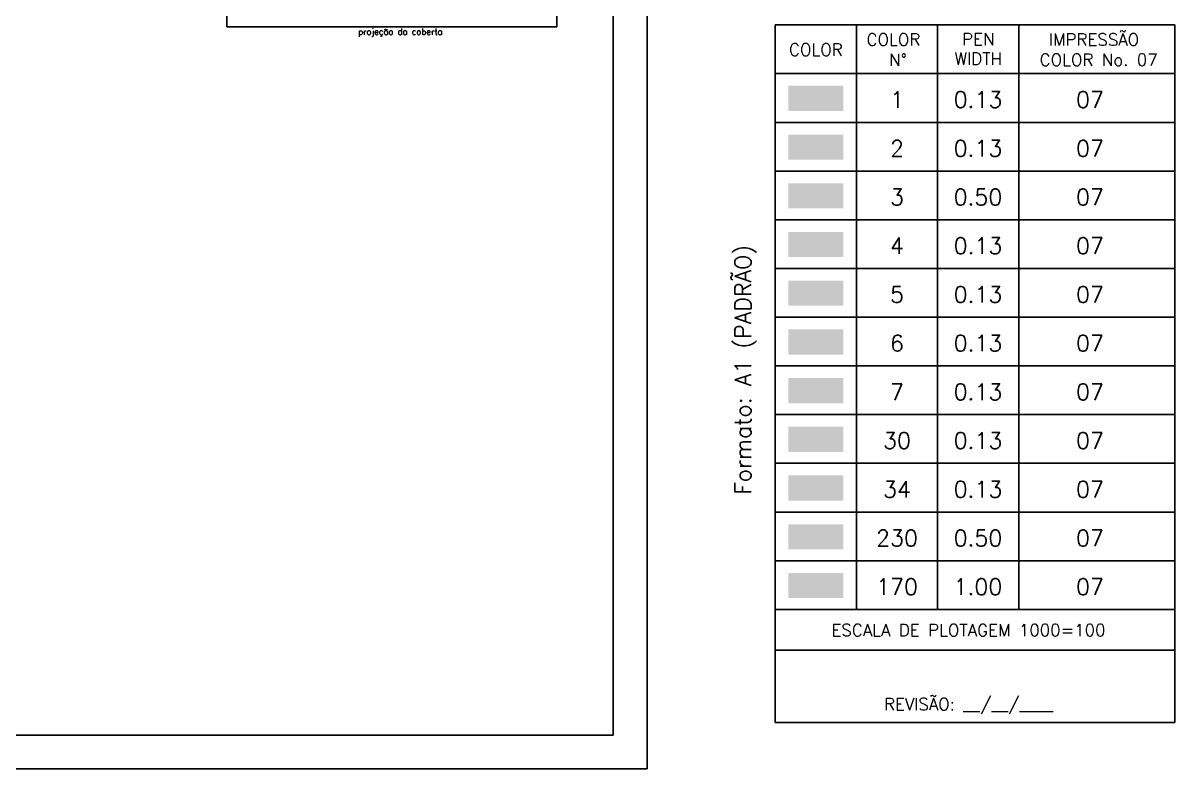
# Model space of a CAD drawing. Extents: x 1.6 to 100.8, y -3.3 to 55.9.
# Drawn here: x 66.76 to 100.81, y 0.87 to 22.92 of the extents above; entities that cross this region are included whole.
import ezdxf
from ezdxf.enums import TextEntityAlignment as Align

# ---------------------------------------------------------------- set-up
doc = ezdxf.new("R2010")
doc.units = 0
doc.header["$MEASUREMENT"] = 0
doc.layers.get('0').update_dxf_attribs({"linetype": 'CONTINUOUS'})
for name, color, linetype in [('Carimbro', 33, 'CONTINUOUS'), ('Cotas', 7, 'CONTINUOUS'), ('Janela', 2, 'CONTINUOUS'), ('Marquise', 6, 'CONTINUOUS'), ('Muro', 5, 'CONTINUOUS'), ('Parede', 1, 'CONTINUOUS'), ('Projeção da coberta', 3, 'CONTINUOUS'), ('Texto', 2, 'CONTINUOUS'), ('Tub_Tel_parede', 230, 'CONTINUOUS')]:
    doc.layers.add(name, color=color, linetype=linetype)
doc.styles.add('ROMANS', font='romans.shx')
doc.styles.add('XREF1$0$ROMANS', font='romans')

msp = doc.modelspace()

# ---------------------------------------------------------------- linework, layer by layer
for p, q in [((85.205, 55.932), (85.205, 0.867)), ((88.992, 22.863), (88.992, 2.237)), ((88.992, 22.863), (100.807, 22.863)), ((91.392, 22.863), (91.392, 5.583)), ((93.792, 22.863), (93.792, 5.583)), ((96.192, 22.863), (96.192, 5.583)), ((100.807, 22.863), (100.807, 2.237)), ((88.992, 21.423), (100.807, 21.423)), ((88.992, 19.983), (100.807, 19.983)), ((88.992, 18.543), (100.807, 18.543)), ((88.992, 17.103), (100.807, 17.103)), ((88.992, 15.663), (100.807, 15.663)), ((88.992, 14.223), (100.807, 14.223)), ((88.992, 12.783), (100.807, 12.783)), ((88.992, 11.343), (100.807, 11.343)), ((88.992, 9.903), (100.807, 9.903)), ((88.992, 8.463), (100.807, 8.463)), ((88.992, 7.023), (100.807, 7.023)), ((88.992, 5.583), (100.807, 5.583)), ((88.992, 5.583), (100.807, 5.583)), ((88.992, 4.383), (100.807, 4.383)), ((88.992, 2.237), (100.807, 2.237)), ((2.544, 0.867), (85.205, 0.867))]:
    msp.add_line(p, q)
at = {"color": 170}
for p in [(84.205, 54.932), (4.544, 1.867)]:
    msp.add_line(p, (84.205, 1.867), dxfattribs=at)
at = {"color": 8, "linetype": 'Continuous', "ltscale": 0.5}
for p, q in [((82.531, 22.807), (82.531, 50.857)), ((72.781, 43.607), (72.781, 22.807)), ((82.531, 22.807), (72.781, 22.807))]:
    msp.add_line(p, q, dxfattribs=at)
at = {"layer": 'Carimbro', "color": 230}
msp.add_solid([(89.382, 7.36), (89.382, 8.103), (91.006, 7.36), (91.006, 8.103)], dxfattribs=at)
at = {"layer": 'Cotas'}
msp.add_solid([(89.382, 11.68), (89.382, 12.423), (91.006, 11.68), (91.006, 12.423)], dxfattribs=at)
at = {"layer": 'Janela'}
msp.add_solid([(89.382, 18.88), (89.382, 19.623), (91.006, 18.88), (91.006, 19.623)], dxfattribs=at)
at = {"layer": 'Marquise'}
msp.add_solid([(89.382, 13.12), (89.382, 13.863), (91.006, 13.12), (91.006, 13.863)], dxfattribs=at)
at = {"layer": 'Marquise', "color": 30}
msp.add_solid([(89.382, 10.24), (89.382, 10.983), (91.006, 10.24), (91.006, 10.983)], dxfattribs=at)
at = {"layer": 'Marquise', "color": 34}
msp.add_solid([(89.382, 8.8), (89.382, 9.543), (91.006, 8.8), (91.006, 9.543)], dxfattribs=at)
at = {"layer": 'Muro', "color": 4}
msp.add_solid([(89.382, 16), (89.382, 16.743), (91.006, 16), (91.006, 16.743)], dxfattribs=at)
at = {"layer": 'Muro'}
msp.add_solid([(89.382, 14.56), (89.382, 15.303), (91.006, 14.56), (91.006, 15.303)], dxfattribs=at)
at = {"layer": 'Parede'}
msp.add_solid([(89.382, 20.32), (89.382, 21.063), (91.006, 20.32), (91.006, 21.063)], dxfattribs=at)
at = {"layer": 'Projeção da coberta'}
msp.add_solid([(89.382, 17.44), (89.382, 18.183), (91.006, 17.44), (91.006, 18.183)], dxfattribs=at)
at = {"layer": 'Tub_Tel_parede', "color": 170}
msp.add_solid([(89.382, 5.92), (89.382, 6.663), (91.006, 5.92), (91.006, 6.663)], dxfattribs=at)

# ---------------------------------------------------------------- texts
at = {"color": 8, "linetype": 'Continuous', "style": 'ROMANS'}
msp.add_text('projeção da coberta', height=0.18, dxfattribs=at).set_placement((76.663, 22.573))
at = {"layer": 'Carimbro', "color": 230, "style": 'XREF1$0$ROMANS'}
for s, p in [('230', (92.592, 7.454)), ('0.50', (94.983, 7.454)), ('07', (98.295, 7.454))]:
    msp.add_text(s, height=0.48, dxfattribs=at).set_placement(p, align=Align.CENTER)
at = {"layer": 'Cotas', "style": 'XREF1$0$ROMANS'}
for s, p in [('7', (92.592, 11.774)), ('0.13', (94.983, 11.774)), ('07', (98.295, 11.774))]:
    msp.add_text(s, height=0.48, dxfattribs=at).set_placement(p, align=Align.CENTER)
at = {"layer": 'Janela', "style": 'XREF1$0$ROMANS'}
for s, p in [('2', (92.592, 18.974)), ('0.13', (94.983, 18.974)), ('07', (98.295, 18.974))]:
    msp.add_text(s, height=0.48, dxfattribs=at).set_placement(p, align=Align.CENTER)
at = {"layer": 'Marquise', "style": 'XREF1$0$ROMANS'}
for s, p in [('6', (92.592, 13.214)), ('0.13', (94.983, 13.214)), ('07', (98.295, 13.214))]:
    msp.add_text(s, height=0.48, dxfattribs=at).set_placement(p, align=Align.CENTER)
at = {"layer": 'Marquise', "color": 30, "style": 'XREF1$0$ROMANS'}
for s, p in [('30', (92.592, 10.334)), ('0.13', (94.983, 10.334)), ('07', (98.295, 10.334))]:
    msp.add_text(s, height=0.48, dxfattribs=at).set_placement(p, align=Align.CENTER)
at = {"layer": 'Marquise', "color": 34, "style": 'XREF1$0$ROMANS'}
for s, p in [('34', (92.592, 8.894)), ('0.13', (94.983, 8.894)), ('07', (98.295, 8.894))]:
    msp.add_text(s, height=0.48, dxfattribs=at).set_placement(p, align=Align.CENTER)
at = {"layer": 'Muro', "color": 4, "style": 'XREF1$0$ROMANS'}
for s, p in [('4', (92.592, 16.094)), ('0.13', (94.983, 16.094)), ('07', (98.295, 16.094))]:
    msp.add_text(s, height=0.48, dxfattribs=at).set_placement(p, align=Align.CENTER)
at = {"layer": 'Muro', "style": 'XREF1$0$ROMANS'}
for s, p in [('5', (92.592, 14.654)), ('0.13', (94.983, 14.654)), ('07', (98.295, 14.654))]:
    msp.add_text(s, height=0.48, dxfattribs=at).set_placement(p, align=Align.CENTER)
at = {"layer": 'Parede', "style": 'XREF1$0$ROMANS'}
for s, p in [('1', (92.592, 20.414)), ('0.13', (94.983, 20.414)), ('07', (98.295, 20.414))]:
    msp.add_text(s, height=0.48, dxfattribs=at).set_placement(p, align=Align.CENTER)
at = {"layer": 'Projeção da coberta', "style": 'XREF1$0$ROMANS'}
for s, p in [('3', (92.592, 17.534)), ('0.50', (94.983, 17.534)), ('07', (98.295, 17.534))]:
    msp.add_text(s, height=0.48, dxfattribs=at).set_placement(p, align=Align.CENTER)
at = {"layer": 'Texto', "color": 3, "style": 'XREF1$0$ROMANS'}
for s, p in [('COLOR', (92.484, 22.25)), ('PEN', (94.992, 22.261)), ('IMPRESSÃO', (98.414, 22.25)), ('COLOR', (90.192, 21.952)), ('N%%d', (92.622, 21.652)), ('WIDTH', (94.992, 21.685)), ('COLOR No. 07', (98.552, 21.652)), ('ESCALA DE PLOTAGEM 1000=100', (94.704, 4.791)), ('REVISÃO: __/__/____', (94.704, 2.603))]:
    msp.add_text(s, height=0.36, dxfattribs=at).set_placement(p, align=Align.CENTER)
at = {"layer": 'Texto', "color": 4, "style": 'XREF1$0$ROMANS'}
msp.add_text('Formato: A1 (PADRÃO)', height=0.48, rotation=90, dxfattribs=at).set_placement((88.275, 12.667), align=Align.CENTER)
at = {"layer": 'Tub_Tel_parede', "color": 170, "style": 'XREF1$0$ROMANS'}
for s, p in [('170', (92.592, 6.014)), ('1.00', (94.983, 6.014)), ('07', (98.295, 6.014))]:
    msp.add_text(s, height=0.48, dxfattribs=at).set_placement(p, align=Align.CENTER)

doc.saveas('drawing.dxf')
